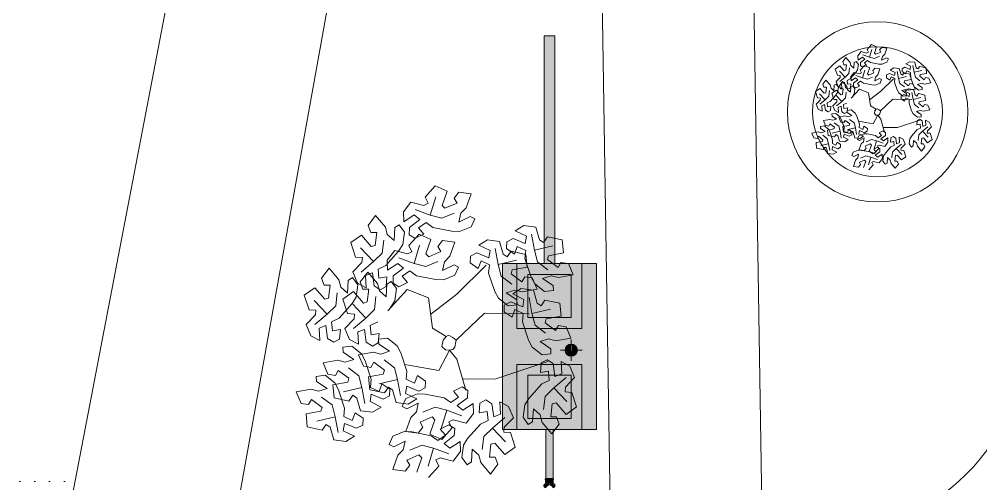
# Model space of a CAD drawing. Header units: metres. Extents: x 1 to 114, y -6 to 62.
# Drawn here: x 51.97 to 65.29, y 5.67 to 12.11 of the extents above; entities that cross this region are included whole.
import ezdxf

# ---------------------------------------------------------------- set-up
doc = ezdxf.new("R2010")
doc.units = ezdxf.units.M
doc.layers.add('A-FLOR', color=7, linetype='Continuous', lineweight=9, true_color=0x007f00)
doc.layers.add('ARQ_1100_BASE_TÉRREO_GARAGEM_dwg', color=7, linetype='Continuous', lineweight=5, true_color=0x767676)
for name, color, linetype, lineweight in [('A-WALL', 7, 'Continuous', 9), ('AL_VEGETAÇÃO', 7, 'Continuous', 5), ('ARQ-PIS', 7, 'Continuous', 5), ('P-PIPE', 7, 'Continuous', 5), ('P-PIPE-CNTR', 7, 'Continuous', 5)]:
    doc.layers.add(name, color=color, linetype=linetype, lineweight=lineweight)

# ---------------------------------------------------------------- blocks, each defined once
blk = doc.blocks.new('Cap - Serie Normal - Esgoto - MEP - Tigre - Standard-3964077-PLANTA BAIXA GERAL')
at = {"layer": 'P-PIPE', "true_color": 0xe06060}
h = blk.add_hatch(color=13, dxfattribs=at)
h.paths.add_polyline_path([(41.185, 7.434), (41.227, 7.446), (41.258, 7.477), (41.27, 7.519), (41.258, 7.562), (41.227, 7.593), (41.185, 7.605), (41.142, 7.593), (41.111, 7.562), (41.099, 7.519), (41.111, 7.477), (41.142, 7.446), (41.183, 7.434)])
h.paths.add_polyline_path([(41.185, 7.444), (41.147, 7.454), (41.12, 7.482), (41.11, 7.519), (41.12, 7.557), (41.147, 7.584), (41.185, 7.594), (41.222, 7.584), (41.25, 7.557), (41.26, 7.519), (41.25, 7.482), (41.222, 7.454), (41.204, 7.447)])
for points in [[(41.185, 7.444), (41.183, 7.594), (41.147, 7.583), (41.132, 7.572), (41.115, 7.548), (41.112, 7.507), (41.12, 7.484), (41.132, 7.466), (41.165, 7.448), (41.183, 7.445)], [(41.185, 7.444), (41.223, 7.457), (41.238, 7.466), (41.254, 7.491), (41.257, 7.532), (41.254, 7.548), (41.238, 7.572), (41.204, 7.591), (41.185, 7.589), (41.185, 7.447)]]:
    blk.add_hatch(color=13, dxfattribs=at).paths.add_polyline_path(points)
at = {"layer": 'P-PIPE', "flags": 128}
for points in [[(41.185, 7.598), (41.181, 7.598), (41.178, 7.597), (41.175, 7.597), (41.172, 7.597), (41.169, 7.596), (41.166, 7.595), (41.163, 7.595), (41.16, 7.594), (41.157, 7.593), (41.154, 7.591), (41.151, 7.59), (41.148, 7.589), (41.146, 7.587), (41.143, 7.586), (41.14, 7.584), (41.138, 7.582), (41.135, 7.58), (41.133, 7.578), (41.131, 7.576), (41.128, 7.574), (41.126, 7.572), (41.124, 7.569), (41.122, 7.567), (41.121, 7.564), (41.119, 7.562), (41.117, 7.559), (41.116, 7.556), (41.114, 7.554), (41.113, 7.551), (41.112, 7.548), (41.111, 7.545), (41.11, 7.542), (41.109, 7.539), (41.108, 7.536), (41.108, 7.533), (41.107, 7.53), (41.107, 7.527), (41.106, 7.523), (41.106, 7.52), (41.106, 7.517), (41.107, 7.514), (41.107, 7.511), (41.107, 7.508), (41.108, 7.505), (41.108, 7.502), (41.109, 7.499), (41.11, 7.496), (41.111, 7.493), (41.112, 7.49), (41.113, 7.487), (41.115, 7.484), (41.116, 7.481), (41.118, 7.479), (41.12, 7.476), (41.121, 7.473), (41.123, 7.471), (41.125, 7.468), (41.127, 7.466), (41.129, 7.464), (41.132, 7.462), (41.134, 7.46), (41.137, 7.458), (41.139, 7.456), (41.142, 7.454), (41.144, 7.452), (41.147, 7.451), (41.15, 7.449), (41.153, 7.448), (41.155, 7.447), (41.158, 7.446), (41.161, 7.445), (41.164, 7.444), (41.167, 7.443), (41.17, 7.442), (41.174, 7.442), (41.177, 7.442), (41.18, 7.441), (41.183, 7.441), (41.185, 7.441)], [(41.185, 7.441), (41.188, 7.441), (41.191, 7.441), (41.194, 7.442), (41.197, 7.442), (41.2, 7.443), (41.203, 7.443), (41.206, 7.444), (41.209, 7.445), (41.212, 7.446), (41.215, 7.447), (41.218, 7.449), (41.221, 7.45), (41.223, 7.452), (41.226, 7.453), (41.229, 7.455), (41.231, 7.457), (41.234, 7.459), (41.236, 7.461), (41.239, 7.463), (41.241, 7.465), (41.243, 7.467), (41.245, 7.47), (41.247, 7.472), (41.249, 7.475), (41.25, 7.477), (41.252, 7.48), (41.254, 7.483), (41.255, 7.485), (41.256, 7.488), (41.258, 7.491), (41.259, 7.494), (41.26, 7.497), (41.26, 7.5), (41.261, 7.503), (41.262, 7.506), (41.262, 7.509), (41.263, 7.512), (41.263, 7.515), (41.263, 7.519), (41.263, 7.522), (41.263, 7.525), (41.262, 7.528), (41.262, 7.531), (41.261, 7.534), (41.261, 7.537), (41.26, 7.54), (41.259, 7.543), (41.258, 7.546), (41.257, 7.549), (41.256, 7.552), (41.254, 7.555), (41.253, 7.558), (41.251, 7.56), (41.25, 7.563), (41.248, 7.565), (41.246, 7.568), (41.244, 7.57), (41.242, 7.573), (41.24, 7.575), (41.237, 7.577), (41.235, 7.579), (41.233, 7.581), (41.23, 7.583), (41.228, 7.585), (41.225, 7.586), (41.222, 7.588), (41.219, 7.589), (41.217, 7.591), (41.214, 7.592), (41.211, 7.593), (41.208, 7.594), (41.205, 7.595), (41.202, 7.596), (41.199, 7.596), (41.196, 7.597), (41.193, 7.597), (41.189, 7.598), (41.186, 7.598), (41.185, 7.598)]]:
    blk.add_lwpolyline(points, dxfattribs=at)
at = {"layer": 'P-PIPE'}
for radius, start, end in [(0.0852, 90, 270), (0.075, 90, 110.0287), (0.0852, 270, 90), (0.075, 69.9713, 90), (0.075, 69.9713, 90), (0.075, 159.9713, 200.0287), (0.075, 159.9713, 165), (0.075, 195, 200.0287), (0.075, 114.9713, 155.0287), (0.075, 150, 155.0287), (0.075, 210, 225), (0.075, 210, 245.0287), (0.075, 114.9713, 135), (0.075, 105, 110.0287), (0.075, 60, 65.0287), (0.075, 24.9713, 65.0287), (0.075, 294.9713, 330), (0.075, 24.9713, 45), (0.075, 315, 330), (0.075, 15, 20.0287), (0.075, 339.9713, 20.0287), (0.075, 339.9713, 345), (0.075, 240, 245.0287), (0.075, 249.9713, 270), (0.075, 249.9713, 270), (0.075, 270, 290.0287)]:
    blk.add_arc((41.185, 7.519), radius, start, end, dxfattribs=at)
blk = doc.blocks.new('Curvar 45 - Serie Normal - Esgoto - MEP - Tigre - Standard-4185310-PLANTA BAIXA GERAL')
at = {"layer": 'P-PIPE', "true_color": 0xe06060}
h = blk.add_hatch(color=13, dxfattribs=at)
h.paths.add_polyline_path([(40.883, 5.721), (40.87, 5.727), (40.874, 5.731), (40.88, 5.724)])
h.paths.add_polyline_path([(40.831, 5.687), (40.883, 5.687), (40.883, 5.739), (40.832, 5.739), (40.831, 5.687)])
h.paths.add_polyline_path([(40.856, 5.721), (40.858, 5.726), (40.863, 5.732), (40.867, 5.721), (40.858, 5.721)])
h = blk.add_hatch(color=13, dxfattribs=at)
h.paths.add_polyline_path([(40.868, 5.721), (40.88, 5.724), (40.87, 5.727), (40.869, 5.724)])
h.paths.add_polyline_path([(40.854, 5.721), (40.867, 5.722), (40.863, 5.732), (40.856, 5.724)])
h = blk.add_hatch(color=13, dxfattribs=at)
h.paths.add_polyline_path([(40.935, 5.687), (40.928, 5.739), (40.883, 5.739), (40.883, 5.687), (40.933, 5.687)])
h.paths.add_polyline_path([(40.897, 5.721), (40.885, 5.724), (40.892, 5.732), (40.896, 5.724)])
h.paths.add_polyline_path([(40.911, 5.721), (40.898, 5.722), (40.902, 5.732), (40.909, 5.724)])
h = blk.add_hatch(color=13, dxfattribs=at)
h.paths.add_polyline_path([(40.897, 5.721), (40.892, 5.731), (40.886, 5.721), (40.896, 5.721)])
h.paths.add_polyline_path([(40.911, 5.721), (40.902, 5.732), (40.898, 5.721), (40.909, 5.721)])
for points in [[(40.833, 5.611), (40.842, 5.64), (40.863, 5.652), (40.896, 5.654), (40.923, 5.644), (40.931, 5.633), (40.934, 5.612), (40.948, 5.617), (40.956, 5.639), (40.956, 5.64), (40.907, 5.659), (40.853, 5.659), (40.821, 5.648), (40.811, 5.639), (40.809, 5.626), (40.817, 5.617), (40.833, 5.611)], [(40.829, 5.662), (40.876, 5.67), (40.883, 5.67), (40.88, 5.679), (40.831, 5.671), (40.829, 5.666)], [(40.829, 5.653), (40.87, 5.661), (40.883, 5.666), (40.882, 5.67), (40.831, 5.662), (40.829, 5.657), (40.829, 5.654)], [(40.847, 5.633), (40.878, 5.644), (40.883, 5.648), (40.881, 5.654), (40.847, 5.648), (40.847, 5.639)], [(40.85, 5.676), (40.87, 5.685), (40.85, 5.685), (40.85, 5.678)], [(40.883, 5.686), (40.88, 5.687), (40.883, 5.686)], [(40.915, 5.676), (40.915, 5.685), (40.883, 5.685), (40.885, 5.679), (40.912, 5.676)], [(40.936, 5.662), (40.931, 5.672), (40.896, 5.678), (40.883, 5.678), (40.887, 5.67), (40.933, 5.663)], [(40.936, 5.653), (40.931, 5.663), (40.889, 5.67), (40.883, 5.666), (40.883, 5.661), (40.931, 5.654)], [(40.918, 5.633), (40.918, 5.648), (40.883, 5.654), (40.888, 5.644), (40.909, 5.638), (40.918, 5.633)]]:
    blk.add_hatch(color=13, dxfattribs=at).paths.add_polyline_path(points)
h = blk.add_hatch(color=13, dxfattribs=at)
h.paths.add_polyline_path([(40.835, 5.619), (40.839, 5.637), (40.833, 5.623), (40.834, 5.62)])
h.paths.add_polyline_path([(40.93, 5.619), (40.932, 5.626), (40.923, 5.644), (40.918, 5.642), (40.923, 5.628), (40.929, 5.621)])
at = {"layer": 'P-PIPE'}
for p, q in [((40.83, 5.733), (40.825, 5.732)), ((40.825, 5.732), (40.825, 5.721)), ((40.83, 5.739), (40.83, 5.687)), ((40.935, 5.687), (40.935, 5.739)), ((40.94, 5.732), (40.935, 5.733)), ((40.94, 5.721), (40.94, 5.732)), ((40.807, 5.649), (40.807, 5.641)), ((40.807, 5.641), (40.807, 5.632)), ((40.83, 5.687), (40.833, 5.684)), ((40.833, 5.684), (40.833, 5.671)), ((40.833, 5.623), (40.833, 5.608)), ((40.933, 5.684), (40.935, 5.687)), ((40.933, 5.671), (40.933, 5.684)), ((40.933, 5.608), (40.933, 5.623)), ((40.959, 5.641), (40.959, 5.649)), ((40.959, 5.632), (40.959, 5.641))]:
    blk.add_line(p, q, dxfattribs=at)
at = {"layer": 'P-PIPE', "flags": 128}
for points in [[(40.833, 5.623), (40.833, 5.625), (40.833, 5.627), (40.833, 5.629), (40.833, 5.631), (40.833, 5.633), (40.833, 5.635), (40.833, 5.637), (40.833, 5.639), (40.833, 5.641), (40.833, 5.643), (40.833, 5.645), (40.833, 5.648)], [(40.933, 5.646), (40.933, 5.644), (40.933, 5.642), (40.933, 5.64), (40.933, 5.638), (40.933, 5.635), (40.933, 5.633), (40.933, 5.631), (40.933, 5.629), (40.933, 5.628), (40.933, 5.626), (40.933, 5.624), (40.933, 5.623)]]:
    blk.add_lwpolyline(points, dxfattribs=at)
at = {"layer": 'P-PIPE'}
for centre, major_axis, ratio, start_param, end_param in [((40.883, 5.732), (0.0573, 0), 0.01, 1.570796, 3.316126), ((40.883, 5.739), (0.0529, 0), 0.01, 1.570796, 3.403392), ((40.883, 5.733), (0.0528, 0), 0.01, 2.96706, 3.316126), ((40.883, 5.739), (0.0528, 0), 0.01, 6.021386, 7.853982), ((40.883, 5.732), (0.0573, 0), 0.01, 6.108652, 7.853982), ((40.883, 5.733), (0.0528, 0), 0.01, 6.108652, 6.457718), ((40.883, 5.632), (-0.076, 0), 0.387298, 4.712389, 7.068583), ((40.883, 5.649), (0.076, 0), 0.387298, 1.570796, 3.403392), ((40.883, 5.721), (0.0573, 0), 0.01, 1.570796, 3.665191), ((40.883, 5.687), (0.0529, 0), 0.01, 3.152993, 3.665191), ((40.883, 5.687), (0.0529, 0), 0.01, 2.96706, 3.141593), ((40.883, 5.623), (0.05, 0), 0.707107, 2.356194, 3.359068), ((40.883, 5.623), (0.05, 0), 0.707107, 2.356194, 3.359068), ((40.883, 5.721), (0.0529, 0), 0.01, 2.356194, 2.879793), ((40.883, 5.687), (0.05, 0), 0.01, 3.141593, 4.712389), ((40.883, 5.684), (0.05, 0), 0.01, 1.570796, 3.141593), ((40.883, 5.684), (0.05, 0), 0.01, 3.152993, 4.014257), ((40.883, 5.608), (0.05, 0), 0.707107, 1.961187, 3.141593), ((40.883, 5.687), (0.0529, 0), 0.01, 1.570796, 2.617994), ((40.883, 5.721), (0.0573, 0), 0.01, 5.759587, 7.853982), ((40.883, 5.687), (0.05, 0), 0.01, 4.712389, 6.283185), ((40.883, 5.687), (0.0528, 0), 0.01, 0, 1.570796), ((40.883, 5.684), (0.05, 0), 0.01, 0, 1.570796), ((40.883, 5.649), (0.076, 0), 0.387298, 6.021386, 7.853982), ((40.883, 5.632), (0.076, 0), 0.387298, 5.497787, 7.853982), ((40.883, 5.608), (0.05, 0), 0.707107, 0, 1.180405), ((40.883, 5.684), (0.05, 0), 0.01, 5.410521, 6.271785), ((40.883, 5.623), (0.05, 0), 0.707107, 6.06571, 7.068583), ((40.883, 5.623), (0.05, 0), 0.707107, 6.06571, 7.068583), ((40.883, 5.721), (0.0528, 0), 0.01, 0.261799, 0.758416), ((40.883, 5.687), (0.0528, 0), 0.01, 5.759587, 6.271785)]:
    blk.add_ellipse(centre, major_axis=major_axis, ratio=ratio, start_param=start_param, end_param=end_param, dxfattribs=at)
blk = doc.blocks.new('ARQ_1100_BASE_TÉRREO_GARAGEM_dwg_arv7p-4197722-PLANTA BAIXA GERAL')
at = {"layer": 'AL_VEGETAÇÃO', "color": 253, "true_color": 0xaaaaaa, "flags": 128}
for points in [[(110.656, -13.534), (110.562, -13.468), (110.456, -13.541), (110.529, -13.628), (110.408, -13.686), (110.329, -13.637), (110.333, -13.537), (110.475, -13.427), (110.396, -13.362), (110.254, -13.457), (110.249, -13.319), (110.352, -13.184), (110.53, -13.229), (110.591, -13.2), (110.549, -13.114), (110.69, -12.957), (110.854, -13.032), (110.784, -13.23), (110.824, -13.269), (110.991, -13.198), (110.95, -13.128), (111.016, -13.045), (111.186, -13.067), (111.116, -13.264), (111.042, -13.339), (111.015, -13.461), (111.174, -13.381), (111.237, -13.415), (111.187, -13.528), (111.027, -13.592), (110.919, -13.588)], [(110.002, -14.063), (109.898, -14.112), (109.908, -14.24), (110.02, -14.221), (110.009, -14.354), (109.927, -14.398), (109.843, -14.344), (109.819, -14.166), (109.723, -14.202), (109.734, -14.373), (109.612, -14.308), (109.546, -14.152), (109.674, -14.019), (109.68, -13.953), (109.584, -13.946), (109.519, -13.745), (109.666, -13.641), (109.802, -13.8), (109.857, -13.785), (109.878, -13.606), (109.797, -13.606), (109.759, -13.507), (109.862, -13.37), (109.998, -13.53), (110.025, -13.632), (110.118, -13.715), (110.128, -13.538), (110.188, -13.501), (110.262, -13.601), (110.238, -13.771), (110.18, -13.862)], [(111.932, -13.968), (111.942, -13.853), (111.826, -13.799), (111.787, -13.905), (111.677, -13.829), (111.68, -13.736), (111.768, -13.69), (111.935, -13.758), (111.951, -13.657), (111.797, -13.581), (111.915, -13.508), (112.083, -13.529), (112.134, -13.706), (112.189, -13.744), (112.243, -13.665), (112.449, -13.709), (112.466, -13.888), (112.26, -13.927), (112.245, -13.981), (112.39, -14.09), (112.431, -14.019), (112.535, -14.036), (112.602, -14.193), (112.396, -14.231), (112.294, -14.204), (112.175, -14.242), (112.323, -14.34), (112.326, -14.411), (112.203, -14.424), (112.068, -14.318), (112.017, -14.223)], [(110.431, -14.205), (110.337, -14.139), (110.231, -14.213), (110.304, -14.3), (110.183, -14.357), (110.104, -14.308), (110.108, -14.208), (110.251, -14.098), (110.172, -14.034), (110.029, -14.129), (110.024, -13.99), (110.127, -13.855), (110.305, -13.9), (110.366, -13.871), (110.324, -13.785), (110.465, -13.628), (110.629, -13.703), (110.559, -13.901), (110.599, -13.941), (110.766, -13.87), (110.725, -13.799), (110.791, -13.717), (110.961, -13.738), (110.891, -13.935), (110.817, -14.01), (110.79, -14.132), (110.949, -14.053), (111.012, -14.086), (110.962, -14.199), (110.802, -14.263), (110.695, -14.259)], [(111.429, -14.167), (111.439, -14.052), (111.323, -13.997), (111.284, -14.103), (111.174, -14.027), (111.177, -13.935), (111.265, -13.889), (111.432, -13.957), (111.448, -13.856), (111.294, -13.78), (111.412, -13.706), (111.58, -13.728), (111.631, -13.905), (111.686, -13.943), (111.74, -13.864), (111.946, -13.908), (111.963, -14.087), (111.757, -14.125), (111.742, -14.18), (111.887, -14.288), (111.928, -14.218), (112.033, -14.234), (112.099, -14.392), (111.893, -14.43), (111.791, -14.403), (111.672, -14.441), (111.82, -14.539), (111.823, -14.61), (111.7, -14.623), (111.565, -14.517), (111.514, -14.422)], [(109.357, -14.793), (109.253, -14.842), (109.264, -14.97), (109.375, -14.951), (109.364, -15.084), (109.283, -15.128), (109.198, -15.074), (109.174, -14.896), (109.079, -14.932), (109.09, -15.103), (108.967, -15.038), (108.902, -14.882), (109.03, -14.749), (109.035, -14.683), (108.94, -14.676), (108.875, -14.475), (109.021, -14.371), (109.158, -14.53), (109.212, -14.516), (109.234, -14.336), (109.152, -14.336), (109.114, -14.237), (109.217, -14.101), (109.353, -14.26), (109.381, -14.362), (109.473, -14.446), (109.484, -14.269), (109.544, -14.231), (109.617, -14.331), (109.593, -14.501), (109.536, -14.592)], [(111.899, -14.844), (111.908, -14.73), (111.792, -14.675), (111.753, -14.781), (111.643, -14.705), (111.646, -14.613), (111.734, -14.567), (111.901, -14.634), (111.917, -14.534), (111.763, -14.458), (111.881, -14.384), (112.049, -14.406), (112.1, -14.583), (112.155, -14.621), (112.209, -14.542), (112.415, -14.586), (112.432, -14.765), (112.226, -14.803), (112.211, -14.858), (112.356, -14.966), (112.397, -14.896), (112.502, -14.912), (112.568, -15.07), (112.362, -15.108), (112.26, -15.081), (112.141, -15.119), (112.289, -15.217), (112.292, -15.288), (112.169, -15.301), (112.034, -15.195), (111.983, -15.1)], [(110.933, -15.228), (110.961, -15.194), (110.975, -15.121), (110.977, -15.1), (110.931, -15.06), (110.874, -15.028), (110.841, -15.047), (110.798, -15.097), (110.781, -15.186), (110.832, -15.233), (110.887, -15.237)], [(109.803, -15.639), (109.794, -15.754), (109.91, -15.808), (109.949, -15.702), (110.059, -15.778), (110.056, -15.871), (109.967, -15.917), (109.801, -15.849), (109.785, -15.95), (109.938, -16.026), (109.821, -16.099), (109.652, -16.078), (109.602, -15.901), (109.547, -15.863), (109.493, -15.942), (109.287, -15.898), (109.27, -15.719), (109.476, -15.68), (109.49, -15.626), (109.345, -15.517), (109.305, -15.588), (109.2, -15.571), (109.134, -15.414), (109.34, -15.376), (109.441, -15.403), (109.56, -15.365), (109.412, -15.267), (109.41, -15.196), (109.533, -15.183), (109.668, -15.289), (109.719, -15.384)], [(110.297, -15.527), (110.287, -15.641), (110.403, -15.696), (110.443, -15.59), (110.553, -15.666), (110.55, -15.759), (110.461, -15.805), (110.295, -15.737), (110.278, -15.837), (110.432, -15.914), (110.314, -15.987), (110.146, -15.965), (110.096, -15.788), (110.041, -15.75), (109.987, -15.829), (109.781, -15.786), (109.763, -15.606), (109.969, -15.568), (109.984, -15.514), (109.839, -15.405), (109.798, -15.476), (109.694, -15.459), (109.627, -15.301), (109.834, -15.263), (109.935, -15.291), (110.054, -15.252), (109.906, -15.155), (109.903, -15.084), (110.027, -15.07), (110.162, -15.176), (110.212, -15.272)], [(112.165, -15.704), (112.269, -15.656), (112.259, -15.528), (112.147, -15.547), (112.158, -15.413), (112.24, -15.37), (112.324, -15.423), (112.348, -15.602), (112.444, -15.565), (112.433, -15.394), (112.555, -15.459), (112.62, -15.616), (112.493, -15.748), (112.487, -15.815), (112.582, -15.822), (112.648, -16.022), (112.501, -16.127), (112.365, -15.968), (112.31, -15.982), (112.289, -16.162), (112.37, -16.162), (112.408, -16.261), (112.305, -16.397), (112.169, -16.238), (112.142, -16.136), (112.049, -16.052), (112.038, -16.229), (111.978, -16.267), (111.905, -16.167), (111.929, -15.997), (111.986, -15.905)], [(109.433, -16.043), (109.423, -16.158), (109.539, -16.212), (109.578, -16.106), (109.689, -16.182), (109.685, -16.275), (109.597, -16.321), (109.43, -16.253), (109.414, -16.354), (109.568, -16.43), (109.45, -16.503), (109.282, -16.481), (109.231, -16.305), (109.176, -16.267), (109.122, -16.345), (108.916, -16.302), (108.899, -16.122), (109.105, -16.084), (109.12, -16.03), (108.975, -15.921), (108.934, -15.992), (108.83, -15.975), (108.763, -15.817), (108.969, -15.78), (109.071, -15.807), (109.19, -15.769), (109.042, -15.671), (109.039, -15.6), (109.162, -15.586), (109.297, -15.692), (109.348, -15.788)], [(110.812, -15.899), (110.907, -15.965), (111.012, -15.891), (110.94, -15.804), (111.061, -15.747), (111.139, -15.796), (111.135, -15.896), (110.993, -16.006), (111.072, -16.07), (111.215, -15.975), (111.22, -16.114), (111.117, -16.249), (110.938, -16.204), (110.878, -16.233), (110.919, -16.319), (110.778, -16.476), (110.614, -16.401), (110.684, -16.203), (110.644, -16.163), (110.478, -16.235), (110.519, -16.305), (110.452, -16.387), (110.282, -16.366), (110.352, -16.169), (110.427, -16.094), (110.453, -15.972), (110.295, -16.051), (110.232, -16.018), (110.282, -15.905), (110.441, -15.841), (110.549, -15.845)], [(111.316, -16.263), (111.42, -16.214), (111.409, -16.086), (111.297, -16.105), (111.308, -15.972), (111.39, -15.928), (111.474, -15.982), (111.499, -16.16), (111.594, -16.124), (111.583, -15.953), (111.705, -16.018), (111.771, -16.174), (111.643, -16.307), (111.637, -16.373), (111.733, -16.38), (111.798, -16.581), (111.651, -16.685), (111.515, -16.526), (111.461, -16.54), (111.439, -16.72), (111.521, -16.72), (111.558, -16.819), (111.455, -16.955), (111.319, -16.796), (111.292, -16.694), (111.199, -16.61), (111.189, -16.787), (111.129, -16.825), (111.055, -16.725), (111.08, -16.555), (111.137, -16.464)]]:
    blk.add_lwpolyline(points, close=True, dxfattribs=at)
for points in [[(110.409, -13.286), (110.619, -13.363), (110.695, -13.111)], [(110.619, -13.363), (110.782, -13.406), (110.949, -13.335)], [(109.835, -14.009), (109.954, -13.89), (109.976, -13.71)], [(112.024, -13.63), (112.062, -13.85), (112.318, -13.791)], [(109.664, -14.153), (109.835, -14.009), (109.655, -13.818)], [(110.184, -13.957), (110.395, -14.034), (110.471, -13.783)], [(111.521, -13.829), (111.56, -14.049), (111.815, -13.989)], [(112.062, -13.85), (112.106, -14.014), (112.251, -14.123)], [(110.395, -14.034), (110.558, -14.078), (110.724, -14.007)], [(110.625, -14.744), (110.988, -14.459), (111.394, -14.059)], [(111.56, -14.049), (111.603, -14.212), (111.748, -14.321)], [(109.892, -14.846), (109.788, -14.895), (109.799, -15.023), (109.91, -15.004), (109.899, -15.137), (109.818, -15.181), (109.733, -15.127), (109.709, -14.949), (109.614, -14.985), (109.625, -15.156), (109.502, -15.091), (109.437, -14.935), (109.565, -14.802), (109.57, -14.736), (109.475, -14.729), (109.41, -14.528), (109.556, -14.424), (109.693, -14.583), (109.747, -14.568), (109.769, -14.389), (109.687, -14.389), (109.649, -14.29), (109.753, -14.154), (109.888, -14.313), (109.916, -14.415), (110.008, -14.498), (110.019, -14.321), (110.079, -14.284), (110.152, -14.384), (110.128, -14.554), (110.071, -14.645)], [(109.19, -14.739), (109.31, -14.62), (109.332, -14.44)], [(109.725, -14.792), (109.845, -14.673), (109.867, -14.493)], [(110.842, -15.047), (110.65, -14.932), (110.594, -14.511), (110.301, -14.396), (110.031, -14.69)], [(111.99, -14.507), (112.029, -14.727), (112.284, -14.667)], [(109.019, -14.883), (109.19, -14.739), (109.011, -14.548)], [(109.554, -14.936), (109.725, -14.792), (109.546, -14.601)], [(110.977, -15.1), (111.371, -14.722), (111.991, -14.732)], [(112.029, -14.727), (112.072, -14.89), (112.217, -14.999)], [(111.112, -15.794), (110.988, -15.363), (110.887, -15.237), (110.74, -15.521), (110.267, -15.436)], [(110.167, -15.644), (110.123, -15.481), (109.979, -15.372)], [(111.068, -15.639), (111.529, -15.636), (112.25, -15.394)], [(109.673, -15.757), (109.63, -15.593), (109.485, -15.484)], [(110.206, -15.865), (110.167, -15.644), (109.911, -15.704)], [(112.503, -15.615), (112.332, -15.758), (112.512, -15.95)], [(109.712, -15.977), (109.673, -15.757), (109.418, -15.816)], [(112.332, -15.758), (112.212, -15.878), (112.191, -16.058)], [(109.303, -16.16), (109.259, -15.997), (109.114, -15.888)], [(110.849, -16.07), (110.686, -16.026), (110.519, -16.097)], [(111.059, -16.147), (110.849, -16.07), (110.773, -16.322)], [(109.342, -16.381), (109.303, -16.16), (109.047, -16.22)], [(111.654, -16.173), (111.482, -16.317), (111.662, -16.508)], [(110.433, -16.927), (110.502, -16.73), (110.463, -16.69), (110.296, -16.761), (110.337, -16.832), (110.27, -16.914), (110.101, -16.893), (110.171, -16.695), (110.245, -16.621), (110.271, -16.499), (110.113, -16.578), (110.05, -16.545), (110.1, -16.431), (110.259, -16.367), (110.367, -16.371), (110.631, -16.425), (110.725, -16.491), (110.83, -16.418), (110.758, -16.331), (110.879, -16.273), (110.958, -16.322), (110.953, -16.422), (110.811, -16.533), (110.89, -16.597), (111.033, -16.502), (111.038, -16.64), (110.935, -16.775), (110.756, -16.731), (110.696, -16.759), (110.737, -16.845), (110.596, -17.002)], [(111.482, -16.317), (111.363, -16.436), (111.341, -16.616)], [(110.667, -16.597), (110.504, -16.553), (110.337, -16.624)], [(110.877, -16.673), (110.667, -16.597), (110.591, -16.848)]]:
    blk.add_lwpolyline(points, dxfattribs=at)
blk = doc.blocks.new('ARQ_1100_BASE_TÉRREO_GARAGEM_dwg-4178582-PLANTA BAIXA GERAL')
at = {"lineweight": 5, "true_color": 0xaaaaaa}
h = blk.add_hatch(dxfattribs=at)
h.set_pattern_fill('FP_6', color=253, style=0, pattern_type=2)
h.set_pattern_definition([(0, (-1409.402, -1437.31), (0.10319, 0.20638), [0, -0.20638])])
h.paths.add_polyline_path([(32.929, 0.2), (33.833, 0.2), (33.833, 0.7), (34.033, 0.7), (34.033, 3.12), (33.833, 3.12), (33.833, 3.67), (34.033, 3.67), (34.033, 4.47), (33.833, 4.47), (33.833, 5.12), (34.196, 5.12), (34.332, 5.829), (32.962, 5.829), (32.919, 0.2)])
at = {"color": 253, "lineweight": 5, "true_color": 0xaaaaaa}
for radius in [1.25, 0.9]:
    blk.add_circle((45.43, 10.824), radius, dxfattribs=at)
at = {"layer": 'ARQ-PIS', "color": 253, "true_color": 0xaaaaaa}
for p, q in [((37.786, 23.802), (34.158, 4.92)), ((39.886, 23.802), (36.483, 4.92)), ((41.436, 23.802), (41.733, 4.92)), ((43.536, 23.802), (43.833, 4.92))]:
    blk.add_line(p, q, dxfattribs=at)
blk.add_arc((44.536, 7.92), 3, 270, 0, dxfattribs=at)
at = {"xscale": 0.429015312297905, "yscale": 0.429015312297905, "zscale": 0.429015312297905}
blk.add_blockref('ARQ_1100_BASE_TÉRREO_GARAGEM_dwg_arv7p-4197722-PLANTA BAIXA GERAL', (-2.141, 17.315), dxfattribs=at)
blk.add_blockref('ARQ_1100_BASE_TÉRREO_GARAGEM_dwg_arv7p-4197722-PLANTA BAIXA GERAL', (-71.388, 22.756))

msp = doc.modelspace()

# ---------------------------------------------------------------- hatches: boundary and pattern name
at = {"layer": 'A-FLOR', "lineweight": 5, "true_color": 0x464646}
h = msp.add_hatch(color=49, dxfattribs=at)
h.paths.add_polyline_path([(59.763, 6.42), (59.963, 6.42), (59.963, 8.72), (59.763, 8.72), (59.76, 7.82), (58.863, 7.82), (58.863, 8.72), (58.663, 8.72), (58.663, 6.42), (58.863, 6.42), (58.863, 7.32), (59.763, 7.32), (59.763, 6.452)])
h.paths.add_polyline_path([(59.615, 7.434), (59.572, 7.446), (59.541, 7.477), (59.53, 7.519), (59.541, 7.562), (59.572, 7.593), (59.615, 7.605), (59.657, 7.593), (59.689, 7.562), (59.7, 7.519), (59.689, 7.477), (59.657, 7.446), (59.634, 7.437)])
for points in [[(59.469, 7.82), (59.763, 7.82), (59.763, 8.72), (58.863, 8.72), (58.866, 7.82), (59.214, 7.82)], [(59.763, 6.42), (59.763, 7.32), (58.863, 7.32), (58.863, 6.42), (59.469, 6.42)]]:
    msp.add_hatch(color=49, dxfattribs=at).paths.add_polyline_path(points)
at = {"layer": 'P-PIPE', "true_color": 0x804040}
for points in [[(59.238, 8.72), (59.313, 8.72), (59.313, 11.879), (59.238, 11.878), (59.238, 8.86)], [(59.332, 8.72), (59.388, 8.72), (59.385, 11.878), (59.313, 11.879), (59.314, 8.72)], [(59.685, 7.497), (59.687, 7.5), (59.687, 7.507)], [(59.263, 5.739), (59.313, 5.739), (59.31, 6.42), (59.263, 6.42), (59.263, 5.739)]]:
    msp.add_hatch(color=17, dxfattribs=at).paths.add_polyline_path(points)
h = msp.add_hatch(color=17, dxfattribs=at)
h.paths.add_polyline_path([(59.363, 5.687), (59.359, 5.687), (59.362, 5.687)])
h.paths.add_polyline_path([(59.339, 5.739), (59.339, 5.739), (59.339, 5.813)])
h.paths.add_polyline_path([(59.359, 5.739), (59.359, 5.739), (59.359, 6.109)])
h.paths.add_polyline_path([(59.363, 5.739), (59.36, 6.42), (59.313, 6.42), (59.314, 5.739), (59.362, 5.739)])

# ---------------------------------------------------------------- linework, layer by layer
at = {"layer": 'A-FLOR'}
for p, q in [((58.663, 8.72), (58.663, 6.42)), ((59.963, 8.72), (58.663, 8.72)), ((58.863, 8.72), (58.863, 7.82)), ((59.963, 6.42), (59.963, 8.72)), ((58.663, 6.42), (59.963, 6.42))]:
    msp.add_line(p, q, dxfattribs=at)
at = {"layer": 'A-WALL'}
for p, q in [((59.763, 8.72), (59.763, 7.82)), ((59.613, 8.57), (59.013, 8.57)), ((59.013, 8.57), (59.013, 7.97)), ((59.613, 7.97), (59.613, 8.57)), ((59.013, 7.97), (59.613, 7.97)), ((59.763, 7.82), (58.863, 7.82)), ((58.863, 7.32), (59.763, 7.32)), ((58.863, 6.42), (58.863, 7.32)), ((59.763, 7.32), (59.763, 6.42)), ((59.613, 7.17), (59.013, 7.17)), ((59.013, 7.17), (59.013, 6.57)), ((59.613, 6.57), (59.613, 7.17)), ((59.013, 6.57), (59.613, 6.57))]:
    msp.add_line(p, q, dxfattribs=at)
at = {"layer": 'P-PIPE'}
for p, q in [((59.238, 11.878), (59.238, 8.72)), ((59.388, 8.72), (59.388, 11.878)), ((59.263, 6.42), (59.263, 5.687)), ((59.363, 5.687), (59.363, 6.42))]:
    msp.add_line(p, q, dxfattribs=at)
for centre, major_axis, start_param, end_param in [((59.313, 11.878), (0.075, 0), 1.570796, 3.141593), ((59.313, 11.878), (0.075, 0), 0, 1.570796), ((59.313, 5.687), (0.05, 0), 3.141593, 4.712389), ((59.313, 5.687), (0.05, 0), 4.712389, 6.283185)]:
    msp.add_ellipse(centre, major_axis=major_axis, ratio=0.01, start_param=start_param, end_param=end_param, dxfattribs=at)
at = {"layer": 'P-PIPE-CNTR'}
for p, q in [((59.615, 7.594), (59.615, 7.669)), ((59.465, 7.519), (59.54, 7.519)), ((59.69, 7.519), (59.765, 7.519)), ((59.615, 7.369), (59.615, 7.444))]:
    msp.add_line(p, q, dxfattribs=at)

# ---------------------------------------------------------------- block references
at = {"layer": 'ARQ_1100_BASE_TÉRREO_GARAGEM_dwg', "color": 253, "true_color": 0xaaaaaa}
msp.add_blockref('ARQ_1100_BASE_TÉRREO_GARAGEM_dwg-4178582-PLANTA BAIXA GERAL', (18.43, 0), dxfattribs=at)
at = {"layer": 'P-PIPE'}
for name in ['Cap - Serie Normal - Esgoto - MEP - Tigre - Standard-3964077-PLANTA BAIXA GERAL', 'Curvar 45 - Serie Normal - Esgoto - MEP - Tigre - Standard-4185310-PLANTA BAIXA GERAL']:
    msp.add_blockref(name, (18.43, 0), dxfattribs=at)

doc.saveas('drawing.dxf')
